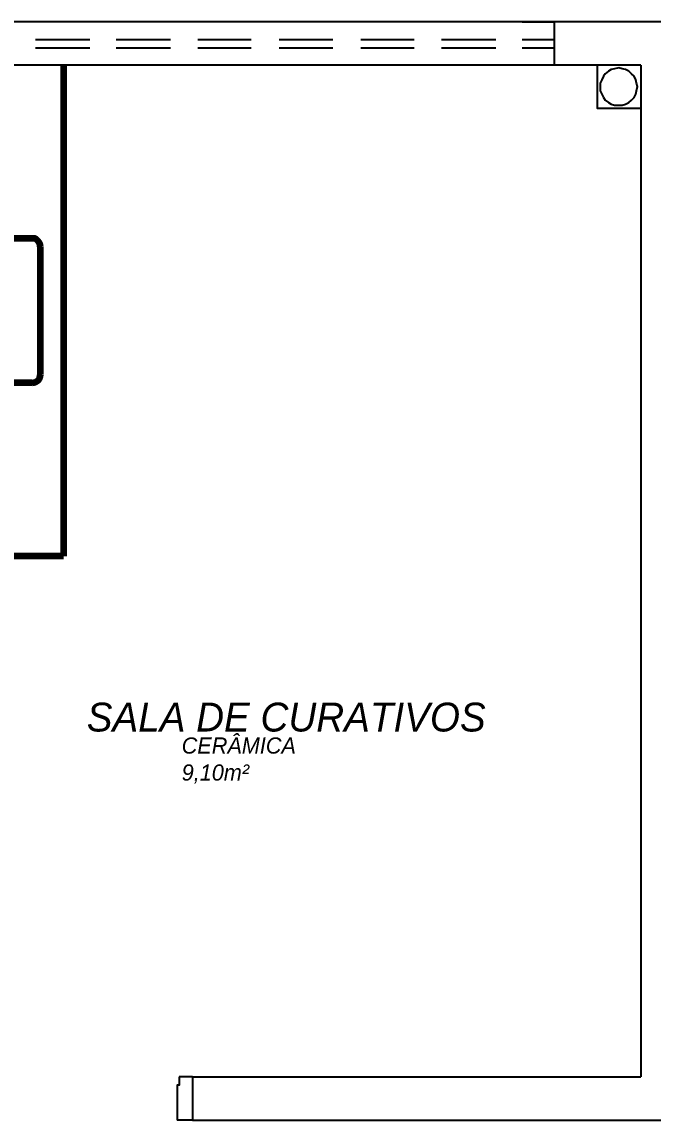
# Model space of a CAD drawing. Header units: millimetres. Extents: x 2273 to 2522, y 1034 to 1187.
# Drawn here: x 2291.149 to 2293.335, y 1118.718 to 1122.521 of the extents above; entities that cross this region are included whole.
import ezdxf

# ---------------------------------------------------------------- set-up
doc = ezdxf.new("R2010")
doc.units = ezdxf.units.MM
doc.layers.add('LAYER8', color=8, linetype='Continuous')
doc.layers.add('PAREDES', color=4, linetype='Continuous', lineweight=100)
doc.styles.get("Standard").update_dxf_attribs({"font": 'arial.ttf'})

# ---------------------------------------------------------------- blocks, each defined once
blk = doc.blocks.new('OPI')
at = {"layer": 'PAREDES', "color": 0, "linetype": 'Continuous'}
for points in [[(154.2157, 272.2509), (154.2157, 270.5509)], [(153.7687, 272.0009), (153.6128, 272.0009)], [(154.0128, 271.8715), (154.0128, 272.0009), (153.8598, 272.0009)], [(154.0128, 271.5892), (154.0128, 271.7744)], [(153.7657, 271.6509), (153.754, 271.6509), (153.7422, 271.6421), (153.7363, 271.6333), (153.7334, 271.6215)], [(154.1069, 271.6509), (153.7657, 271.6509)], [(154.1363, 271.6215), (154.1334, 271.6333), (154.1275, 271.6421), (154.1187, 271.6509), (154.1069, 271.6509)], [(153.7363, 271.4186), (153.7363, 271.6215)], [(154.1363, 271.1803), (154.1363, 271.6215)], [(153.6334, 271.5392), (153.6334, 271.5274), (153.6393, 271.5215), (153.6481, 271.5156), (153.6598, 271.5127), (153.6687, 271.5156), (153.6775, 271.5215), (153.6834, 271.5274), (153.6863, 271.5392), (153.6834, 271.548), (153.6775, 271.5568), (153.6687, 271.5627), (153.6598, 271.5656), (153.6481, 271.5627), (153.6393, 271.5568), (153.6334, 271.548), (153.6334, 271.5392)], [(153.6363, 271.5539), (153.6481, 271.545), (153.6598, 271.545), (153.6716, 271.545), (153.6834, 271.5539)], [(153.6804, 271.5244), (153.6716, 271.5303), (153.6598, 271.5303), (153.6481, 271.5303), (153.6363, 271.5244)], [(154.0128, 271.3068), (154.0128, 271.4921)], [(153.6334, 271.398), (153.6334, 271.3892), (153.6393, 271.3803), (153.6481, 271.3744), (153.6598, 271.3715), (153.6687, 271.3744), (153.6775, 271.3803), (153.6834, 271.3892), (153.6863, 271.398), (153.6834, 271.4097), (153.6775, 271.4186), (153.6687, 271.4244), (153.6598, 271.4244), (153.6481, 271.4244), (153.6393, 271.4186), (153.6334, 271.4097), (153.6334, 271.398)], [(153.6745, 271.4186), (153.6745, 271.4215)], [(153.6775, 271.4215), (153.8069, 271.4127)], [(153.851, 271.398), (153.854, 271.3862), (153.8598, 271.3774), (153.8687, 271.3715), (153.8804, 271.3686), (153.8922, 271.3715), (153.904, 271.3774), (153.9098, 271.3862), (153.9128, 271.398), (153.9098, 271.4127), (153.904, 271.4215), (153.8922, 271.4274), (153.8804, 271.4303), (153.8687, 271.4274), (153.8598, 271.4215), (153.854, 271.4127), (153.851, 271.398)], [(153.8628, 271.398), (153.8657, 271.3921), (153.8687, 271.3862), (153.8745, 271.3833), (153.8804, 271.3803), (153.8893, 271.3833), (153.8951, 271.3862), (153.8981, 271.3921), (153.8981, 271.398), (153.8981, 271.4068), (153.8951, 271.4127), (153.8893, 271.4156), (153.8804, 271.4186), (153.8745, 271.4156), (153.8687, 271.4127), (153.8657, 271.4068), (153.8628, 271.398)], [(153.6363, 271.4156), (153.6481, 271.4097), (153.6598, 271.4068), (153.6716, 271.4097), (153.6804, 271.4156)], [(153.6834, 271.3862), (153.6716, 271.3921), (153.6598, 271.395), (153.6481, 271.3921), (153.6363, 271.3862)], [(153.6775, 271.3774), (153.8069, 271.3862)], [(153.7363, 271.1803), (153.7363, 271.3803)], [(153.804, 271.3862), (153.8128, 271.3862), (153.8157, 271.3921), (153.8187, 271.398), (153.8157, 271.4068), (153.8128, 271.4127), (153.804, 271.4127)], [(153.6334, 271.2627), (153.6334, 271.2509), (153.6393, 271.2421), (153.6481, 271.2362), (153.6598, 271.2362), (153.6687, 271.2362), (153.6775, 271.2421), (153.6834, 271.2509), (153.6863, 271.2627), (153.6834, 271.2715), (153.6775, 271.2803), (153.6687, 271.2862), (153.6598, 271.2892), (153.6481, 271.2862), (153.6393, 271.2803), (153.6334, 271.2715), (153.6334, 271.2627)], [(153.6363, 271.2744), (153.6481, 271.2686), (153.6598, 271.2656), (153.6716, 271.2686), (153.6834, 271.2744)], [(153.6804, 271.248), (153.6716, 271.2539), (153.6598, 271.2568), (153.6481, 271.2539), (153.6363, 271.248)], [(154.0128, 271.0244), (154.0128, 271.2127)], [(153.7334, 271.1803), (153.7363, 271.1686), (153.7422, 271.1597), (153.754, 271.1539), (153.7657, 271.1509)], [(154.1069, 271.1509), (153.7657, 271.1509)], [(154.1069, 271.1509), (154.1187, 271.1539), (154.1275, 271.1597), (154.1334, 271.1686), (154.1363, 271.1803)], [(153.8598, 270.8009), (154.0128, 270.8009), (154.0128, 270.9333)], [(153.6128, 270.8009), (153.7687, 270.8009)], [(154.2157, 270.5509), (153.6128, 270.5509)]]:
    blk.add_lwpolyline(points, dxfattribs=at)

msp = doc.modelspace()

# ---------------------------------------------------------------- linework, layer by layer
at = {"layer": 'LAYER8', "linetype": 'Continuous'}
for points in [[(2298.1461, 1122.5207), (2288.4402, 1122.5207)], [(2293.2931, 1122.3707), (2290.6902, 1122.3707)], [(2293.2931, 1122.3707), (2293.2931, 1118.8677)], [(2291.6931, 1118.8677), (2291.6931, 1118.8383), (2291.6872, 1118.8383), (2291.6872, 1118.7177)], [(2291.7402, 1118.8677), (2291.6931, 1118.8677)], [(2291.7402, 1118.8677), (2293.2931, 1118.8677)], [(2291.7402, 1118.8677), (2291.7402, 1118.7177)], [(2291.7402, 1118.7177), (2291.6872, 1118.7177)], [(2291.7402, 1118.7177), (2293.4431, 1118.7177)]]:
    msp.add_lwpolyline(points, dxfattribs=at)
at = {"layer": 'LAYER8', "color": 0, "linetype": 'Continuous'}
for points in [[(2292.8813, 1122.5207), (2292.9931, 1122.5207), (2292.9931, 1122.3707)], [(2291.3843, 1122.4589), (2291.1961, 1122.4589)], [(2291.6637, 1122.4589), (2291.4755, 1122.4589)], [(2291.9431, 1122.4589), (2291.7578, 1122.4589)], [(2292.2255, 1122.4589), (2292.0402, 1122.4589)], [(2292.5078, 1122.4589), (2292.3225, 1122.4589)], [(2292.7902, 1122.4589), (2292.6019, 1122.4589)], [(2292.9931, 1122.4589), (2292.8813, 1122.4589)], [(2291.3843, 1122.4295), (2291.1961, 1122.4295)], [(2291.6637, 1122.4295), (2291.4755, 1122.4295)], [(2291.9431, 1122.4295), (2291.7578, 1122.4295)], [(2292.2255, 1122.4295), (2292.0402, 1122.4295)], [(2292.5078, 1122.4295), (2292.3225, 1122.4295)], [(2292.7902, 1122.4295), (2292.6019, 1122.4295)], [(2292.9931, 1122.4295), (2292.8813, 1122.4295)], [(2292.9931, 1122.3707), (2292.8813, 1122.3707)], [(2293.2931, 1122.2207), (2293.1431, 1122.2207), (2293.1431, 1122.3707)], [(2293.2166, 1122.3618), (2293.2019, 1122.3589), (2293.1902, 1122.356), (2293.1813, 1122.3501), (2293.1696, 1122.3413), (2293.1637, 1122.3324), (2293.1578, 1122.3207), (2293.1519, 1122.3089), (2293.1519, 1122.2971), (2293.1519, 1122.2824), (2293.1578, 1122.2707), (2293.1637, 1122.2589), (2293.1696, 1122.2501), (2293.1813, 1122.2413), (2293.1902, 1122.2354), (2293.2019, 1122.2324), (2293.2166, 1122.2324), (2293.2284, 1122.2324), (2293.2402, 1122.2354), (2293.2519, 1122.2413), (2293.2608, 1122.2501), (2293.2696, 1122.2589), (2293.2755, 1122.2707), (2293.2784, 1122.2824), (2293.2813, 1122.2971), (2293.2784, 1122.3089), (2293.2755, 1122.3207), (2293.2696, 1122.3324), (2293.2608, 1122.3413), (2293.2519, 1122.3501), (2293.2402, 1122.356), (2293.2284, 1122.3589), (2293.2166, 1122.3618)]]:
    msp.add_lwpolyline(points, dxfattribs=at)

# ---------------------------------------------------------------- block references
at = {"layer": 'LAYER8', "linetype": 'ByBlock'}
msp.add_blockref('OPI', (2137.0774, 850.1197), dxfattribs=at)

# ---------------------------------------------------------------- texts
at = {"layer": 'LAYER8', "color": 0, "linetype": 'Continuous', "width": 1.591519, "attachment_point": 1}
for s, insert, char_height in [('{\\fHarlow Solid Italic|b0|i0|c0|p82;SALA DE CURATIVOS}', (2291.3734, 1120.1633), 0.1), ('{\\fHarlow Solid Italic|b0|i0|c0|p82;CERÂMICA\\P9,10m²}', (2291.7024, 1120.0428), 0.056045)]:
    msp.add_mtext(s, dxfattribs=dict(at, insert=insert, char_height=char_height))

doc.saveas('drawing.dxf')
